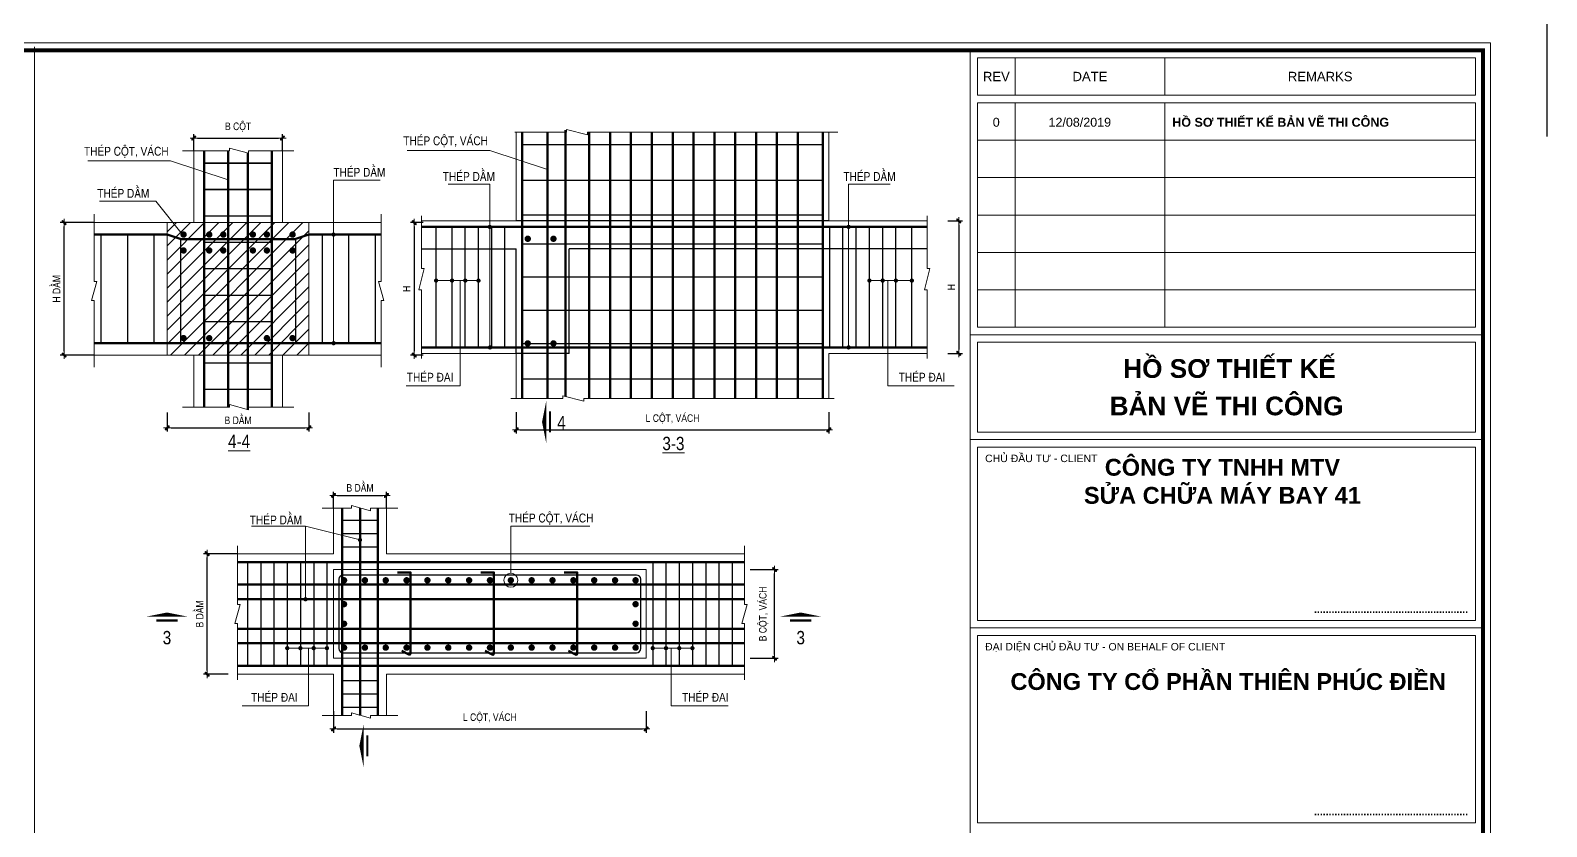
# Model space of a CAD drawing. Header units: millimetres. Extents: x -88960 to 836140, y 175458 to 320791.
# Drawn here: x 122836 to 163340, y 212420 to 233691 of the extents above; entities that cross this region are included whole.
import ezdxf
from ezdxf.enums import TextEntityAlignment as Align

# ---------------------------------------------------------------- set-up
doc = ezdxf.new("R2010")
doc.units = ezdxf.units.MM
doc.header["$LTSCALE"] = 1000
doc.linetypes.add('HIDDEN', pattern=[0.375, 0.25, -0.125])
doc.linetypes.add('HIDDENX2', pattern=[0.75, 0.5, -0.25])
doc.layers.get('0').update_dxf_attribs({"linetype": 'CONTINUOUS'})
doc.layers.get('DEFPOINTS').update_dxf_attribs({"linetype": 'CONTINUOUS'})
for name, color, linetype, lineweight in [('Ap0314_Kh', 253, 'CONTINUOUS', 15), ('CDAI', 6, 'CONTINUOUS', 25), ('CHUNHO', 1, 'CONTINUOUS', 13), ('CTHEP', 4, 'CONTINUOUS', 50), ('DBAO', 2, 'CONTINUOUS', 13), ('DBao1', 2, 'CONTINUOUS', 9), ('DGIONG', 4, 'CONTINUOUS', 13), ('DKHUAT', 252, 'HIDDENX2', 18), ('HATCH', 253, 'CONTINUOUS', 5), ('KTH', 154, 'CONTINUOUS', 15), ('STICK', 1, 'CONTINUOUS', 9), ('TEXT', 1, 'CONTINUOUS', 15)]:
    doc.layers.add(name, color=color, linetype=linetype, lineweight=lineweight)
doc.layers.add('CHG_XX_Khung ten$0$TKTC', color=1, linetype='CONTINUOUS')
doc.layers.add('HIDDEN', color=9, linetype='HIDDEN')
doc.styles.add('CHG_XX_Khung ten$0$A1 BORDER$0$ARIAL', font='arial.ttf')
doc.styles.add('CHG_XX_Khung ten$0$A1 BORDER$0$Title Block DD$0$ARIAL', font='arial.ttf')
doc.styles.add('CHG_XX_Khung ten$0$A1 BORDER$0$Title Block DD$0$Arial - Bold', font='arialbd.ttf', dxfattribs={"height": 2.5})
doc.styles.add('CHG_XX_Khung ten$0$arial', font='arial.ttf')
doc.styles.add('CHG_XX_Khung ten$0$Arial - Bold', font='arialbd.ttf')
doc.styles.add('CHG_XX_Khung ten$0$ArialB', font='arialbd.ttf')
doc.styles.add('Star-HelCon', font='VHELVCN_0.TTF')
doc.styles.add('TTP-HelCon', font='VHELVCN_0.TTF')
doc.dimstyles.new('Star-100', dxfattribs={"dimscale": 100, "dimtxt": 2, "dimasz": 1, "dimexe": 1, "dimexo": 0.0625, "dimgap": 0.09, "dimtad": 0, "dimtoh": 1, "dimdec": 4, "dimrnd": 1, "dimdsep": 46, "dimtxsty": 'Star-HelCon', "dimblk": 'Stick', "dimcen": 0.09, "dimdle": 1.5, "dimclrd": 256, "dimclre": 256, "dimclrt": 7, "dimadec": 0, "dimazin": 0, "dimtfac": 1, "dimtdec": 4, "dimtix": 1, "dimtmove": 0, "dimatfit": 3, "dimfxl": 0.18, "dimtvp": 1, "dimtolj": 1, "dimtzin": 0, "dimarcsym": 2})

# ---------------------------------------------------------------- blocks, each defined once
blk = doc.blocks.new('Stick')
at = {"layer": 'STICK'}
h = blk.add_hatch(color=256, dxfattribs=at)
edge = h.paths.add_edge_path()
edge.add_line((0.3, 0.5), (-0.5, -0.3))
edge.add_arc((-0.4, -0.4), 0.141, 135, 315)
edge.add_line((-0.3, -0.5), (0.5, 0.3))
edge.add_arc((0.4, 0.4), 0.141, 315, 495)
blk.add_line((1, 0), (-1, 0), dxfattribs=at)
blk.add_lwpolyline([(0.3, 0.5), (-0.5, -0.3, 1), (-0.3, -0.5), (0.5, 0.3, 1), (0.3, 0.5, 1)], format="xyb", dxfattribs=at)
blk = doc.blocks.new('*D721')
at = {"layer": 'DEFPOINTS', "color": 0, "transparency": 16777216}
for p in [(127559, 219712), (128366, 219712), (128127, 216491)]:
    blk.add_point(p, dxfattribs=at)
at = {"layer": 'KTH', "lineweight": -2, "transparency": 16777216}
for p, q in [((128360, 219712), (127459, 219712)), ((127559, 216591), (127559, 219612)), ((128121, 216491), (127459, 216491))]:
    blk.add_line(p, q, dxfattribs=at)
at = {"layer": 'KTH', "lineweight": -2, "transparency": 16777216, "xscale": 100, "yscale": 100, "zscale": 100}
for p, rotation in [((127559, 219712), 90), ((127559, 216491), 270)]:
    blk.add_blockref('Stick', p, dxfattribs=dict(at, rotation=rotation))
at = {"layer": 'KTH', "color": 7, "transparency": 16777216, "insert": (127359, 218102), "char_height": 200, "attachment_point": 5, "rotation": 90, "style": 'Star-HelCon'}
blk.add_mtext('\\A1;B DAÀM', dxfattribs=at)
blk = doc.blocks.new('*D722')
at = {"layer": 'DEFPOINTS', "color": 0, "transparency": 16777216}
for p in [(142055, 219286), (142716, 219286), (142055, 216918)]:
    blk.add_point(p, dxfattribs=at)
at = {"layer": 'KTH', "lineweight": -2, "transparency": 16777216}
for p, q in [((142062, 219286), (142816, 219286)), ((142716, 217018), (142716, 219186)), ((142062, 216918), (142816, 216918))]:
    blk.add_line(p, q, dxfattribs=at)
at = {"layer": 'KTH', "lineweight": -2, "transparency": 16777216, "xscale": 100, "yscale": 100, "zscale": 100}
for p, rotation in [((142716, 219286), 90), ((142716, 216918), 270)]:
    blk.add_blockref('Stick', p, dxfattribs=dict(at, rotation=rotation))
at = {"layer": 'KTH', "color": 7, "transparency": 16777216, "insert": (142426, 218102), "char_height": 200, "attachment_point": 5, "rotation": 90, "style": 'Star-HelCon'}
blk.add_mtext('\\A1;B COÄT, VAÙCH', dxfattribs=at)
blk = doc.blocks.new('*D723')
at = {"layer": 'DEFPOINTS', "color": 0, "transparency": 16777216}
for p in [(130935, 215512), (139285, 215512), (139285, 215030)]:
    blk.add_point(p, dxfattribs=at)
at = {"layer": 'KTH', "lineweight": -2, "transparency": 16777216}
for p, q in [((130935, 215506), (130935, 214930)), ((139285, 215506), (139285, 214930)), ((131035, 215030), (139185, 215030))]:
    blk.add_line(p, q, dxfattribs=at)
at = {"layer": 'KTH', "lineweight": -2, "transparency": 16777216, "xscale": 100, "yscale": 100, "zscale": 100, "rotation": 180}
blk.add_blockref('Stick', (130935, 215030), dxfattribs=at)
at = {"layer": 'KTH', "lineweight": -2, "transparency": 16777216, "xscale": 100, "yscale": 100, "zscale": 100}
blk.add_blockref('Stick', (139285, 215030), dxfattribs=at)
at = {"layer": 'KTH', "color": 7, "transparency": 16777216, "insert": (135110, 215320), "char_height": 200, "attachment_point": 5, "style": 'Star-HelCon'}
blk.add_mtext('\\A1;L COÄT, VAÙCH', dxfattribs=at)
blk = doc.blocks.new('*D724')
at = {"layer": 'DEFPOINTS', "color": 0, "transparency": 16777216}
for p in [(132349, 221268), (130935, 220931), (132349, 220931)]:
    blk.add_point(p, dxfattribs=at)
at = {"layer": 'KTH', "lineweight": -2, "transparency": 16777216}
for p, q in [((130935, 220938), (130935, 221368)), ((131035, 221268), (132249, 221268)), ((132349, 220938), (132349, 221368))]:
    blk.add_line(p, q, dxfattribs=at)
at = {"layer": 'KTH', "lineweight": -2, "transparency": 16777216, "xscale": 100, "yscale": 100, "zscale": 100, "rotation": 180}
blk.add_blockref('Stick', (130935, 221268), dxfattribs=at)
at = {"layer": 'KTH', "lineweight": -2, "transparency": 16777216, "xscale": 100, "yscale": 100, "zscale": 100}
blk.add_blockref('Stick', (132349, 221268), dxfattribs=at)
at = {"layer": 'KTH', "color": 7, "transparency": 16777216, "insert": (131642, 221469), "char_height": 200, "attachment_point": 5, "style": 'Star-HelCon'}
blk.add_mtext('\\A1;B DAÀM', dxfattribs=at)
blk = doc.blocks.new('*D725')
at = {"layer": 'DEFPOINTS', "color": 0, "transparency": 16777216}
for p in [(133336, 228554), (133089, 225018), (133336, 225018)]:
    blk.add_point(p, dxfattribs=at)
at = {"layer": 'KTH', "lineweight": -2, "transparency": 16777216}
for p, q in [((133330, 228554), (132989, 228554)), ((133089, 228454), (133089, 225118)), ((133330, 225018), (132989, 225018))]:
    blk.add_line(p, q, dxfattribs=at)
at = {"layer": 'KTH', "lineweight": -2, "transparency": 16777216, "xscale": 100, "yscale": 100, "zscale": 100}
for p, rotation in [((133089, 228554), 90), ((133089, 225018), 270)]:
    blk.add_blockref('Stick', p, dxfattribs=dict(at, rotation=rotation))
at = {"layer": 'KTH', "color": 7, "transparency": 16777216, "insert": (132889, 226786), "char_height": 200, "attachment_point": 5, "rotation": 90, "style": 'Star-HelCon'}
blk.add_mtext('\\A1;H', dxfattribs=at)
blk = doc.blocks.new('*D726')
at = {"layer": 'DEFPOINTS', "color": 0, "transparency": 16777216}
for p in [(147337, 228599), (147337, 225063), (147636, 225063)]:
    blk.add_point(p, dxfattribs=at)
at = {"layer": 'KTH', "lineweight": -2, "transparency": 16777216}
for p, q in [((147343, 228599), (147736, 228599)), ((147636, 228499), (147636, 225163)), ((147343, 225063), (147736, 225063))]:
    blk.add_line(p, q, dxfattribs=at)
at = {"layer": 'KTH', "lineweight": -2, "transparency": 16777216, "xscale": 100, "yscale": 100, "zscale": 100}
for p, rotation in [((147636, 228599), 90), ((147636, 225063), 270)]:
    blk.add_blockref('Stick', p, dxfattribs=dict(at, rotation=rotation))
at = {"layer": 'KTH', "color": 7, "transparency": 16777216, "insert": (147436, 226831), "char_height": 200, "attachment_point": 5, "rotation": 90, "style": 'Star-HelCon'}
blk.add_mtext('\\A1;H', dxfattribs=at)
blk = doc.blocks.new('DauCat1')
at = {"layer": 'DBao1'}
blk.add_lwpolyline([(0, -150, 0, 800, 0), (0, -70, 800, 800, 0)], format="xyseb", dxfattribs=at)
at = {"layer": 'DBao1', "const_width": 40}
blk.add_lwpolyline([(-200, 0), (200, 0)], dxfattribs=at)
blk = doc.blocks.new('*D746')
at = {"layer": 'DEFPOINTS', "color": 0, "transparency": 16777216}
for p in [(135815, 223501), (144165, 223501), (144165, 223019)]:
    blk.add_point(p, dxfattribs=at)
at = {"layer": 'KTH', "lineweight": -2, "transparency": 16777216}
for p, q in [((135815, 223495), (135815, 222919)), ((144165, 223495), (144165, 222919)), ((135915, 223019), (144065, 223019))]:
    blk.add_line(p, q, dxfattribs=at)
at = {"layer": 'KTH', "lineweight": -2, "transparency": 16777216, "xscale": 100, "yscale": 100, "zscale": 100, "rotation": 180}
blk.add_blockref('Stick', (135815, 223019), dxfattribs=at)
at = {"layer": 'KTH', "lineweight": -2, "transparency": 16777216, "xscale": 100, "yscale": 100, "zscale": 100}
blk.add_blockref('Stick', (144165, 223019), dxfattribs=at)
at = {"layer": 'KTH', "color": 7, "transparency": 16777216, "insert": (139990, 223308), "char_height": 200, "attachment_point": 5, "style": 'Star-HelCon'}
blk.add_mtext('\\A1;L COÄT, VAÙCH', dxfattribs=at)
blk = doc.blocks.new('*D750')
at = {"layer": 'DEFPOINTS', "color": 0, "transparency": 16777216}
for p in [(127201, 230476), (129569, 230814), (129569, 230476)]:
    blk.add_point(p, dxfattribs=at)
at = {"layer": 'KTH', "lineweight": -2, "transparency": 16777216}
for p, q in [((127201, 230483), (127201, 230914)), ((129569, 230483), (129569, 230914)), ((127301, 230814), (129469, 230814))]:
    blk.add_line(p, q, dxfattribs=at)
at = {"layer": 'KTH', "lineweight": -2, "transparency": 16777216, "xscale": 100, "yscale": 100, "zscale": 100, "rotation": 180}
blk.add_blockref('Stick', (127201, 230814), dxfattribs=at)
at = {"layer": 'KTH', "lineweight": -2, "transparency": 16777216, "xscale": 100, "yscale": 100, "zscale": 100}
blk.add_blockref('Stick', (129569, 230814), dxfattribs=at)
at = {"layer": 'KTH', "color": 7, "transparency": 16777216, "insert": (128385, 231103), "char_height": 200, "attachment_point": 5, "style": 'Star-HelCon'}
blk.add_mtext('\\A1;B COÄT', dxfattribs=at)
blk = doc.blocks.new('*D751')
at = {"layer": 'DEFPOINTS', "color": 0, "transparency": 16777216}
for p in [(123737, 228554), (124544, 228554), (124544, 225018)]:
    blk.add_point(p, dxfattribs=at)
at = {"layer": 'KTH', "lineweight": -2, "transparency": 16777216}
for p, q in [((124538, 228554), (123637, 228554)), ((123737, 225118), (123737, 228454)), ((124538, 225018), (123637, 225018))]:
    blk.add_line(p, q, dxfattribs=at)
at = {"layer": 'KTH', "lineweight": -2, "transparency": 16777216, "xscale": 100, "yscale": 100, "zscale": 100}
for p, rotation in [((123737, 228554), 90), ((123737, 225018), 270)]:
    blk.add_blockref('Stick', p, dxfattribs=dict(at, rotation=rotation))
at = {"layer": 'KTH', "color": 7, "transparency": 16777216, "insert": (123537, 226786), "char_height": 200, "attachment_point": 5, "rotation": 90, "style": 'Star-HelCon'}
blk.add_mtext('\\A1;H DAÀM', dxfattribs=at)
blk = doc.blocks.new('*D752')
at = {"layer": 'DEFPOINTS', "color": 0, "transparency": 16777216}
for p in [(126494, 223490), (130277, 223490), (130277, 223073)]:
    blk.add_point(p, dxfattribs=at)
at = {"layer": 'KTH', "lineweight": -2, "transparency": 16777216}
for p, q in [((126494, 223484), (126494, 222973)), ((130277, 223484), (130277, 222973)), ((126594, 223073), (130177, 223073))]:
    blk.add_line(p, q, dxfattribs=at)
at = {"layer": 'KTH', "lineweight": -2, "transparency": 16777216, "xscale": 100, "yscale": 100, "zscale": 100, "rotation": 180}
blk.add_blockref('Stick', (126494, 223073), dxfattribs=at)
at = {"layer": 'KTH', "lineweight": -2, "transparency": 16777216, "xscale": 100, "yscale": 100, "zscale": 100}
blk.add_blockref('Stick', (130277, 223073), dxfattribs=at)
at = {"layer": 'KTH', "color": 7, "transparency": 16777216, "insert": (128385, 223274), "char_height": 200, "attachment_point": 5, "style": 'Star-HelCon'}
blk.add_mtext('\\A1;B DAÀM', dxfattribs=at)
blk = doc.blocks.new('CHG_XX_Khung ten')
for p, q in [((687, 577), (687, 17)), ((687, 501), (824, 501)), ((687, 473), (824, 473)), ((687, 422.69), (824, 422.69))]:
    blk.add_line(p, q)
at = {"linetype": 'Continuous'}
for p, q in [((699, 575), (699, 565)), ((739, 575), (739, 565)), ((699, 563), (699, 503)), ((739, 563), (739, 503))]:
    blk.add_line(p, q, dxfattribs=at)
blk.add_lwpolyline([(15, 579), (826, 579), (826, 15), (15, 15)], close=True)
at = {"color": 4, "linetype": 'Continuous', "const_width": 1}
blk.add_lwpolyline([(17, 577), (824, 577), (824, 17), (17, 17)], close=True, dxfattribs=at)
at = {"linetype": 'Continuous'}
for points in [[(822, 565), (689, 565), (689, 575), (822, 575)], [(822, 553), (689, 553), (689, 563), (822, 563)], [(822, 543), (689, 543), (689, 553), (822, 553)], [(822, 533), (689, 533), (689, 543), (822, 543)], [(822, 523), (689, 523), (689, 533), (822, 533)], [(822, 513), (689, 513), (689, 523), (822, 523)], [(822, 503), (689, 503), (689, 513), (822, 513)], [(689, 499), (822, 499), (822, 475), (689, 475)]]:
    blk.add_lwpolyline(points, close=True, dxfattribs=at)
at = {"layer": 'DEFPOINTS', "color": 1, "ltscale": 2}
blk.add_lwpolyline([(800.94, 594), (841, 594), (841, 554)], dxfattribs=at)
for s, height, style, p in [('REV', 2.5, 'CHG_XX_Khung ten$0$A1 BORDER$0$ARIAL', (694, 570)), ('DATE', 2.5, 'CHG_XX_Khung ten$0$A1 BORDER$0$ARIAL', (719, 570)), ('REMARKS', 2.5, 'CHG_XX_Khung ten$0$A1 BORDER$0$ARIAL', (780.5, 570)), ('0', 2.39, 'CHG_XX_Khung ten$0$arial', (693.97, 557.78)), ('12/08/2019', 2.389, 'CHG_XX_Khung ten$0$arial', (716.29, 557.78))]:
    blk.add_text(s, height=height, dxfattribs=dict(style=style)).set_placement(p, align=Align.MIDDLE_CENTER)
for s, height, style, p in [('HỒ SƠ THIẾT KẾ BẢN VẼ THI CÔNG', 2.3887, 'CHG_XX_Khung ten$0$ArialB', (741, 557.78)), ('CHỦ ĐẦU TƯ - CLIENT', 2, 'CHG_XX_Khung ten$0$A1 BORDER$0$Title Block DD$0$ARIAL', (691, 468)), ('ĐẠI DIỆN CHỦ ĐẦU TƯ - ON BEHALF OF CLIENT ', 2, 'CHG_XX_Khung ten$0$A1 BORDER$0$Title Block DD$0$ARIAL', (691, 417.69))]:
    blk.add_text(s, height=height, dxfattribs=dict(style=style)).set_placement(p, align=Align.MIDDLE_LEFT)
at = {"style": 'CHG_XX_Khung ten$0$A1 BORDER$0$Title Block DD$0$Arial - Bold'}
for p in [(820, 427.69), (820, 373.62)]:
    blk.add_text('.....................................................', height=2, dxfattribs=at).set_placement(p, align=Align.MIDDLE_RIGHT)
at = {"layer": 'CHG_XX_Khung ten$0$TKTC', "style": 'CHG_XX_Khung ten$0$Arial - Bold'}
for s, p in [('HỒ SƠ THIẾT KẾ', (756.29, 492)), ('BẢN VẼ THI CÔNG', (755.5, 482))]:
    blk.add_text(s, height=5, dxfattribs=at).set_placement(p, align=Align.MIDDLE_CENTER)
at = {"ltscale": 10, "char_height": 4.5, "attachment_point": 2, "style": 'CHG_XX_Khung ten$0$A1 BORDER$0$Title Block DD$0$Arial - Bold', "bg_fill": 2}
for s, insert, width in [('CÔNG TY TNHH MTV\\PSỬA CHỮA MÁY BAY 41', (754.39, 467.87), 83.001), ('CÔNG TY CỔ PHẦN THIÊN PHÚC ĐIỀN', (755.91, 410.64), 121.2929)]:
    blk.add_mtext(s, dxfattribs=dict(at, insert=insert, width=width))
at = {"linetype": 'Continuous'}
for points in [[(689, 471), (822, 471), (822, 424.69), (689, 424.69)], [(689, 420.69), (822, 420.69), (822, 370.62), (689, 370.62)]]:
    blk.add_lwpolyline(points, close=True, dxfattribs=at)

msp = doc.modelspace()

# ---------------------------------------------------------------- hatches: boundary and pattern name
at = {"layer": 'HATCH'}
h = msp.add_hatch(dxfattribs=at)
h.set_pattern_fill('ANSI31', color=256, scale=2121.48, style=0)
h.set_pattern_definition([(45, (-403232.18, 151238.39), (-187.51411, 187.51411), [])])
h.paths.add_polyline_path([(126494.21808, 225018.1356), (127201.37808, 225018.1356), (129569.43356, 225018.1356), (130276.59356, 225018.1356), (130276.59356, 228553.9356), (129569.43356, 228553.9356), (127201.37808, 228553.9356), (126494.21808, 228553.9356)])

# ---------------------------------------------------------------- linework, layer by layer
at = {"layer": 'CDAI', "ltscale": 5}
for p, q in [((135973.58406, 230638.4188), (144007.22584, 230638.4188)), ((135973.58406, 229688.60697), (144007.22584, 229688.60697)), ((135973.58406, 228762.4714), (144007.22584, 228762.4714)), ((133674.77099, 225221.26571), (133674.77099, 228440.72851)), ((134101.0049, 225221.26571), (134101.0049, 228440.72851)), ((134454.317, 225221.26571), (134454.317, 228440.72851)), ((134807.6291, 225221.26571), (134807.6291, 228440.72851)), ((135160.9412, 225221.26571), (135160.9412, 228440.72851)), ((135514.2533, 225221.26571), (135514.2533, 228440.72851)), ((144190.2997, 225221.26571), (144190.2997, 228440.72851)), ((144543.6118, 225221.26571), (144543.6118, 228440.72851)), ((144896.9239, 225221.26571), (144896.9239, 228440.72851)), ((145250.236, 225221.26571), (145250.236, 228440.72851)), ((145603.5481, 225221.26571), (145603.5481, 228440.72851)), ((145956.86019, 225221.26571), (145956.86019, 228440.72851)), ((146383.09411, 225221.26571), (146383.09411, 228440.72851)), ((135973.58406, 227992.49649), (144007.22584, 227992.49649)), ((135973.58406, 227104.50917), (144007.22584, 227104.50917)), ((135973.58406, 226216.52184), (144007.22584, 226216.52184)), ((135973.58406, 225328.53452), (144007.22584, 225328.53452)), ((135973.58406, 224385.72875), (144007.22584, 224385.72875)), ((128636.58254, 219481.7309), (128636.58254, 216715.25737)), ((128990.16254, 219481.7309), (128990.16254, 216715.25737)), ((129343.74254, 219481.7309), (129343.74254, 216715.25737)), ((129697.32254, 219481.7309), (129697.32254, 216715.25737)), ((130050.90254, 219481.7309), (130050.90254, 216715.25737)), ((130404.48254, 219481.7309), (130404.48254, 216715.25737)), ((130758.06254, 219481.7309), (130758.06254, 216715.25737)), ((139461.62152, 219481.7309), (139461.62152, 216715.25737)), ((139815.20152, 219481.7309), (139815.20152, 216715.25737)), ((140168.78152, 219481.7309), (140168.78152, 216715.25737)), ((140522.36152, 219481.7309), (140522.36152, 216715.25737)), ((140875.94152, 219481.7309), (140875.94152, 216715.25737)), ((141229.52152, 219481.7309), (141229.52152, 216715.25737)), ((141583.10152, 219481.7309), (141583.10152, 216715.25737))]:
    msp.add_line(p, q, dxfattribs=at)
at = {"layer": 'CDAI'}
for p, q in [((129284.84733, 230145.0456), (127482.08186, 230145.0456)), ((127482.08186, 230145.0456), (129284.84733, 230145.0456)), ((129284.84733, 229437.8856), (127482.08186, 229437.8856)), ((127482.08186, 229437.8856), (129284.84733, 229437.8856)), ((129284.84733, 228730.7256), (127482.08186, 228730.7256)), ((124722.43563, 228235.7136), (124722.43563, 225336.3576)), ((125429.59563, 228235.7136), (125429.59563, 225336.3576)), ((126136.75563, 228235.7136), (126136.75563, 225336.3576)), ((126843.91563, 228118.7729), (126843.91563, 225336.3576)), ((129923.01356, 228117.47459), (129923.01356, 225336.3576)), ((130630.17356, 228235.7136), (130630.17356, 225336.3576)), ((131337.33356, 228235.7136), (131337.33356, 225336.3576)), ((132044.49356, 228235.7136), (132044.49356, 225336.3576)), ((129284.84733, 228023.5656), (127482.08186, 228023.5656)), ((129284.84733, 227316.4056), (127482.08186, 227316.4056)), ((129284.84733, 226609.2456), (127482.08186, 226609.2456)), ((129284.84733, 225902.0856), (127482.08186, 225902.0856)), ((129284.84733, 224803.04229), (127482.08186, 224803.04229)), ((129284.84733, 224095.88229), (127482.08186, 224095.88229)), ((132119.06571, 220595.78773), (131164.95938, 220595.78773)), ((132119.06571, 220242.20773), (131164.95938, 220242.20773)), ((132119.06571, 219888.62773), (131164.95938, 219888.62773)), ((139027.20834, 219141.64301), (131192.47572, 219141.64301)), ((131078.81334, 219027.98064), (131078.81334, 217175.17151)), ((139140.87072, 217175.17151), (139140.87072, 219027.98064)), ((131192.47572, 217061.50914), (139027.20834, 217061.50914)), ((132119.06571, 216314.52442), (131164.95938, 216314.52442)), ((132119.06571, 215960.94442), (131164.95938, 215960.94442)), ((132119.06571, 215607.36442), (131164.95938, 215607.36442))]:
    msp.add_line(p, q, dxfattribs=at)
for centre, start, end in [((131192.47572, 219027.98064), 90, 180), ((139027.20834, 219027.98064), 0, 90), ((131192.47572, 217175.17151), 180, 270), ((139027.20834, 217175.17151), 270, 0)]:
    msp.add_arc(centre, 113.66238, start, end, dxfattribs=at)
at = {"layer": 'CTHEP'}
for p, q in [((127482.08186, 230476.49625), (127482.08186, 223625.3116)), ((128124.11932, 230476.49625), (128124.11932, 223625.3116)), ((129284.84733, 230476.49625), (129284.84733, 223625.3116)), ((128646.69232, 230410.00538), (128646.69232, 223558.82073)), ((124553.87833, 228235.7136), (126494.21808, 228235.7136)), ((126494.21808, 228235.7136), (126866.64136, 228111.1733)), ((126866.64136, 228111.1733), (129904.17027, 228111.1733)), ((130276.59356, 228235.7136), (129904.17027, 228111.1733)), ((132194.10892, 228235.7136), (130276.59356, 228235.7136)), ((146795.52114, 228440.72851), (133284.63589, 228440.72851)), ((124553.87833, 225336.3576), (132203.61193, 225336.3576)), ((133284.63589, 225221.26571), (146795.52114, 225221.26571)), ((131164.95938, 220931.30475), (131164.95938, 215386.39175)), ((131642.01254, 220931.30475), (131642.01254, 215386.39175)), ((132119.06571, 220931.30475), (132119.06571, 215386.39175)), ((141914.95822, 219481.7309), (128366.06312, 219481.7309)), ((141914.95822, 218884.221), (128366.06312, 218884.221)), ((141914.95822, 218494.35207), (128366.06312, 218494.35207)), ((141914.95822, 217708.80008), (128366.06312, 217708.80008)), ((141914.95822, 217318.93115), (128366.06312, 217318.93115)), ((141914.95822, 216715.25737), (128366.06312, 216715.25737))]:
    msp.add_line(p, q, dxfattribs=at)
for points in [[(135973.58406, 230970.45349), (135973.58406, 223854.8667)], [(136652.99781, 230970.45349), (136652.99781, 223854.8667)], [(137127.50594, 231023.21574), (137127.50594, 223907.62896)], [(137766.75494, 230970.45349), (137766.75494, 223854.8667)], [(138323.63351, 230970.45349), (138323.63351, 223854.8667)], [(138880.51208, 230970.45349), (138880.51208, 223854.8667)], [(139437.39064, 230970.45349), (139437.39064, 223854.8667)], [(139994.26921, 230970.45349), (139994.26921, 223854.8667)], [(140551.14778, 230970.45349), (140551.14778, 223854.8667)], [(141108.02634, 230970.45349), (141108.02634, 223854.8667)], [(141664.90491, 230970.45349), (141664.90491, 223854.8667)], [(142221.78347, 230970.45349), (142221.78347, 223854.8667)], [(142778.66204, 230970.45349), (142778.66204, 223854.8667)], [(143335.54061, 230970.45349), (143335.54061, 223854.8667)], [(144007.22584, 230970.45349), (144007.22584, 223854.8667)]]:
    msp.add_lwpolyline(points, dxfattribs=at)
at = {"layer": 'CTHEP', "const_width": 85.24678}
for points in [[(126972.05868, 228235.7136, 1), (126886.8119, 228235.7136, 1)], [(127658.21928, 228235.7136, 1), (127572.9725, 228235.7136, 1)], [(127947.9819, 228235.7136, -1), (128033.22868, 228235.7136, -1)], [(128822.82974, 228235.7136, 1), (128737.58295, 228235.7136, 1)], [(129112.59235, 228235.7136, -1), (129197.83913, 228235.7136, -1)], [(129798.75296, 228235.7136, -1), (129883.99974, 228235.7136, -1)], [(136165.64675, 228123.88126, 1), (136080.39996, 228123.88126, 1)], [(136851.80735, 228123.88126, 1), (136766.56057, 228123.88126, 1)], [(126972.05868, 227811.4176, 1), (126886.8119, 227811.4176, 1)], [(127658.21928, 227811.4176, 1), (127572.9725, 227811.4176, 1)], [(127947.9819, 227811.4176, -1), (128033.22868, 227811.4176, -1)], [(128822.82974, 227811.4176, 1), (128737.58295, 227811.4176, 1)], [(129112.59235, 227811.4176, -1), (129197.83913, 227811.4176, -1)], [(129798.75296, 227811.4176, -1), (129883.99974, 227811.4176, -1)], [(126972.05868, 225468.67369, -1), (126886.8119, 225468.67369, -1)], [(127658.21928, 225468.67369, -1), (127572.9725, 225468.67369, -1)], [(129112.59235, 225468.67369, 1), (129197.83913, 225468.67369, 1)], [(129798.75296, 225468.67369, 1), (129883.99974, 225468.67369, 1)], [(136165.64675, 225328.53452, 1), (136080.39996, 225328.53452, 1)], [(136851.80735, 225328.53452, 1), (136766.56057, 225328.53452, 1)], [(131258.17972, 219001.01758, 1), (131172.93294, 219001.01758, 1)], [(131815.05829, 219001.01758, 1), (131729.8115, 219001.01758, 1)], [(132371.93685, 219001.01758, 1), (132286.69007, 219001.01758, 1)], [(132928.81542, 219001.01758, 1), (132843.56864, 219001.01758, 1)], [(133485.69399, 219001.01758, 1), (133400.4472, 219001.01758, 1)], [(134042.57255, 219001.01758, 1), (133957.32577, 219001.01758, 1)], [(134599.45112, 219001.01758, 1), (134514.20434, 219001.01758, 1)], [(135156.32968, 219001.01758, 1), (135071.0829, 219001.01758, 1)], [(135713.20825, 219001.01758, 1), (135627.96147, 219001.01758, 1)], [(136270.08682, 219001.01758, 1), (136184.84003, 219001.01758, 1)], [(136826.96538, 219001.01758, 1), (136741.7186, 219001.01758, 1)], [(137383.84395, 219001.01758, 1), (137298.59717, 219001.01758, 1)], [(137940.72252, 219001.01758, 1), (137855.47573, 219001.01758, 1)], [(138497.60108, 219001.01758, 1), (138412.3543, 219001.01758, 1)], [(138961.50434, 219001.01758, -1), (139046.75113, 219001.01758, -1)], [(131258.17972, 218362.86257, 1), (131172.93294, 218362.86257, 1)], [(138961.50434, 218362.86257, -1), (139046.75113, 218362.86257, -1)], [(131258.17972, 217840.28958, -1), (131172.93294, 217840.28958, -1)], [(138961.50434, 217840.28958, 1), (139046.75113, 217840.28958, 1)], [(131258.17972, 217202.13457, -1), (131172.93294, 217202.13457, -1)], [(131815.05829, 217202.13457, -1), (131729.8115, 217202.13457, -1)], [(132371.93685, 217202.13457, -1), (132286.69007, 217202.13457, -1)], [(132928.81542, 217202.13457, -1), (132843.56864, 217202.13457, -1)], [(133485.69399, 217202.13457, -1), (133400.4472, 217202.13457, -1)], [(134042.57255, 217202.13457, -1), (133957.32577, 217202.13457, -1)], [(134599.45112, 217202.13457, -1), (134514.20434, 217202.13457, -1)], [(135156.32968, 217202.13457, -1), (135071.0829, 217202.13457, -1)], [(135713.20825, 217202.13457, -1), (135627.96147, 217202.13457, -1)], [(136270.08682, 217202.13457, -1), (136184.84003, 217202.13457, -1)], [(136826.96538, 217202.13457, -1), (136741.7186, 217202.13457, -1)], [(137383.84395, 217202.13457, -1), (137298.59717, 217202.13457, -1)], [(137940.72252, 217202.13457, -1), (137855.47573, 217202.13457, -1)], [(138497.60108, 217202.13457, -1), (138412.3543, 217202.13457, -1)], [(138961.50434, 217202.13457, 1), (139046.75113, 217202.13457, 1)]]:
    msp.add_lwpolyline(points, format="xyb", close=True, dxfattribs=at)
at = {"layer": 'CTHEP'}
for points in [[(132755.7944, 217117.28596), (132945.96498, 217018.80813, 0.6250265827), (132992.24769, 217041.36876), (132992.24769, 219210.91094), (132640.56006, 219210.91094)], [(134983.30867, 217117.28596), (135173.47924, 217018.80813, 0.6250265827), (135219.76196, 217041.36876), (135219.76196, 219210.91094), (134868.07433, 219210.91094)], [(137210.82293, 217117.28596), (137400.99351, 217018.80813, 0.6250265827), (137447.27622, 217041.36876), (137447.27622, 219210.91094), (137095.58859, 219210.91094)]]:
    msp.add_lwpolyline(points, format="xyb", dxfattribs=at)
at = {"layer": 'DBAO'}
for p, q in [((122943.24214, 233251.52131), (122943.24214, 192909.49859)), ((127201.37808, 230476.49625), (127201.37808, 228553.9356)), ((129569.43356, 230476.49625), (129569.43356, 228553.9356)), ((124544.37532, 228553.9356), (126494.21808, 228553.9356)), ((127201.37808, 228553.9356), (126494.21808, 228553.9356)), ((129569.43356, 228553.9356), (130276.59356, 228553.9356)), ((132203.61193, 228553.9356), (130276.59356, 228553.9356)), ((135815.41546, 228598.89711), (133284.63589, 228598.89711)), ((144165.39444, 228598.89711), (146795.52114, 228598.89711)), ((127201.37808, 225018.1356), (124544.37532, 225018.1356)), ((127201.37808, 225018.1356), (127201.37808, 223625.3116)), ((129569.43356, 225018.1356), (129569.43356, 223625.3116)), ((129569.43356, 225018.1356), (132203.61193, 225018.1356)), ((135815.41546, 225063.09711), (133284.63589, 225063.09711)), ((144165.39444, 225063.09711), (146795.52114, 225063.09711)), ((130934.85254, 220931.30475), (130934.85254, 219711.83773)), ((132349.17254, 220931.30475), (132349.17254, 219711.83773)), ((130934.85254, 216491.31442), (128366.06312, 216491.31442)), ((130934.85254, 216491.31442), (130934.85254, 215386.39175)), ((141914.95822, 216491.31442), (132349.17254, 216491.31442)), ((132349.17254, 216491.31442), (132349.17254, 215386.39175))]:
    msp.add_line(p, q, dxfattribs=at)
for points in [[(144408.63994, 230970.45349), (137723.23245, 230970.45349), (137723.23245, 230899.73749), (137157.50445, 231041.16949), (137157.50445, 230970.45349), (135775.79696, 230970.45349)], [(135815.41546, 228598.89711), (135815.41546, 228598.89711), (135815.41546, 230970.45349)], [(144165.39444, 228598.89711), (144165.39444, 230970.45349)], [(126896.83832, 230476.49625), (128156.58861, 230476.49625), (128156.58861, 230547.21225), (128661.78449, 230405.78025), (128661.78449, 230476.49625), (129871.12288, 230476.49625)], [(124544.37532, 224694.15111), (124544.37532, 226475.10628), (124473.65932, 226475.10628), (124615.09132, 226980.30216), (124544.37532, 226980.30216), (124544.37532, 228783.23493)], [(132203.61193, 224694.15111), (132203.61193, 226475.10628), (132274.32793, 226475.10628), (132132.89593, 226980.30216), (132203.61193, 226980.30216), (132203.61193, 228783.23493)], [(133284.63589, 228740.32911), (133284.63589, 227329.10394), (133355.35189, 227329.10394), (133213.91989, 226763.37594), (133284.63589, 226763.37594), (133284.63589, 224921.66511)], [(146795.52114, 228740.32911), (146795.52114, 227329.10394), (146866.23714, 227329.10394), (146724.80514, 226763.37594), (146795.52114, 226763.37594), (146795.52114, 224921.66511)], [(135815.41546, 225063.09711), (135815.41546, 223854.8667)], [(144165.39444, 225063.09711), (144165.39444, 223854.8667)], [(126896.83832, 223625.3116), (128156.58861, 223625.3116), (128156.58861, 223696.0276), (128661.78449, 223554.5956), (128661.78449, 223625.3116), (129871.12288, 223625.3116)], [(144306.82644, 223854.8667), (137621.41895, 223854.8667), (137621.41895, 223784.1507), (137055.69095, 223925.5827), (137055.69095, 223854.8667), (135673.98346, 223854.8667)], [(130630.31279, 220931.30475), (131414.40278, 220931.30475), (131414.40278, 221002.02075), (131919.59867, 220860.58875), (131919.59867, 220931.30475), (132650.86186, 220931.30475)], [(128366.06312, 219922.35401), (128366.06312, 218354.17402), (128436.77912, 218354.17402), (128295.34712, 217848.97813), (128366.06312, 217848.97813), (128366.06312, 216342.25142)], [(130934.85254, 219711.83773), (128366.06312, 219711.83773)], [(141914.95822, 219711.83773), (132349.17254, 219711.83773)], [(141914.95822, 219922.35401), (141914.95822, 218354.17402), (141985.67422, 218354.17402), (141844.24222, 217848.97813), (141914.95822, 217848.97813), (141914.95822, 216342.25142)], [(130630.31279, 215386.39175), (131414.40278, 215386.39175), (131414.40278, 215457.10775), (131919.59867, 215315.67575), (131919.59867, 215386.39175), (132650.86186, 215386.39175)]]:
    msp.add_lwpolyline(points, dxfattribs=at)
at = {"layer": 'DBAO', "linetype": 'HIDDEN', "ltscale": 2000}
msp.add_lwpolyline([(139284.83152, 216917.54833), (139284.83152, 219285.60382), (130934.85254, 219285.60382), (130934.85254, 216917.54833), (139284.83152, 216917.54833)], dxfattribs=at)
at = {"layer": 'DGIONG', "linetype": 'ByBlock'}
for p, q in [((132898.76577, 230481.66436), (135107.56715, 230481.66436)), ((124369.88728, 230201.82775), (126578.68866, 230201.82775)), ((132177.1406, 229692.00515), (130935.8331, 229692.00515)), ((133997.67741, 229578.79805), (135107.56715, 229578.79805)), ((145803.83919, 229578.79805), (144693.94945, 229578.79805)), ((124683.05695, 229128.41024), (126186.76147, 229128.41024))]:
    msp.add_line(p, q, dxfattribs=at)
at = {"layer": 'DGIONG'}
for p, q in [((135107.56715, 230481.66436), (136652.99781, 229973.33324)), ((126578.68866, 230201.82775), (128124.11932, 229693.49662)), ((130935.8331, 229692.00515), (130935.8331, 225316.71306)), ((135107.56715, 229578.79805), (135107.56715, 225203.50597)), ((144693.94945, 229578.79805), (144693.94945, 225203.50597)), ((126186.76147, 229128.41024), (126929.43529, 228206.36694)), ((133674.77099, 227007.16254), (134807.6291, 227007.16254)), ((146383.09411, 227007.16254), (145250.236, 227007.16254)), ((130185.28721, 220446.49235), (130185.28721, 218494.35207)), ((130185.28721, 220446.49235), (131642.01254, 220078.34281)), ((135671.6263, 220446.49235), (135671.6263, 219187.43288)), ((129697.32254, 217187.94081), (130757.79464, 217187.94081)), ((140522.36152, 217187.94081), (139461.88942, 217187.94081))]:
    msp.add_line(p, q, dxfattribs=at)
at = {"layer": 'DGIONG', "const_width": 56.5728}
for points in [[(135079.28075, 228440.72851, 1), (135135.85355, 228440.72851, 1)], [(144665.66305, 228440.72851, 1), (144722.23585, 228440.72851, 1)], [(130907.5467, 228235.7136, 1), (130964.1195, 228235.7136, 1)], [(133703.05739, 227007.16254, -1), (133646.48459, 227007.16254, -1)], [(134129.2913, 227007.16254, -1), (134072.7185, 227007.16254, -1)], [(134482.6034, 227007.16254, -1), (134426.0306, 227007.16254, -1)], [(134835.9155, 227007.16254, -1), (134779.3427, 227007.16254, -1)], [(145221.9496, 227007.16254, 1), (145278.5224, 227007.16254, 1)], [(145575.2617, 227007.16254, 1), (145631.8345, 227007.16254, 1)], [(145928.57379, 227007.16254, 1), (145985.14659, 227007.16254, 1)], [(146354.80771, 227007.16254, 1), (146411.38051, 227007.16254, 1)], [(130907.5467, 225334.4728, 1), (130964.1195, 225334.4728, 1)], [(135085.96437, 225221.26571, 1), (135142.53717, 225221.26571, 1)], [(144665.66305, 225221.26571, 1), (144722.23585, 225221.26571, 1)], [(131613.72614, 220078.34281, 1), (131670.29894, 220078.34281, 1)], [(130157.00081, 218494.35207, 1), (130213.57361, 218494.35207, 1)], [(129725.60894, 217187.94081, -1), (129669.03614, 217187.94081, -1)], [(130079.45684, 217187.94081, -1), (130022.88404, 217187.94081, -1)], [(130432.76894, 217187.94081, -1), (130376.19614, 217187.94081, -1)], [(130786.08104, 217187.94081, -1), (130729.50824, 217187.94081, -1)], [(139433.33512, 217187.94081, 1), (139489.90792, 217187.94081, 1)], [(139786.91512, 217187.94081, 1), (139843.48792, 217187.94081, 1)], [(140140.22722, 217187.94081, 1), (140196.80002, 217187.94081, 1)], [(140494.07512, 217187.94081, 1), (140550.64792, 217187.94081, 1)]]:
    msp.add_lwpolyline(points, format="xyb", close=True, dxfattribs=at)
at = {"layer": 'DGIONG', "linetype": 'ByBlock'}
for points in [[(132871.26621, 224193.94397), (134314.12186, 224193.94397), (134314.12186, 227007.16254)], [(147509.35729, 224193.94397), (145743.74324, 224193.94397), (145743.74324, 227007.16254)], [(128744.70841, 220446.49235), (130185.28721, 220446.49235)], [(137777.29964, 220446.49235), (135671.6263, 220446.49235)], [(128498.67334, 215643.87194), (130264.2874, 215643.87194), (130264.2874, 217187.94081)], [(141480.35186, 215643.87194), (139955.39666, 215643.87194), (139955.39666, 217187.94081)]]:
    msp.add_lwpolyline(points, dxfattribs=at)
at = {"layer": 'DGIONG'}
msp.add_circle((135671.6263, 219001.01758), 186.4153, dxfattribs=at)
at = {"layer": 'DKHUAT', "ltscale": 1000}
for p, q in [((126494.21808, 228553.9356), (126494.21808, 225018.1356)), ((127201.37808, 228553.9356), (129569.43356, 228553.9356)), ((130276.59356, 228553.9356), (130276.59356, 225018.1356)), ((129569.43356, 225018.1356), (127201.37808, 225018.1356))]:
    msp.add_line(p, q, dxfattribs=at)
at = {"layer": 'HIDDEN', "ltscale": 1000}
for p, q in [((144165.39444, 228598.89711), (135815.41546, 228598.89711)), ((133284.63589, 227851.11819), (135815.41546, 227851.11819)), ((135815.41546, 225063.09711), (135815.41546, 227851.11819)), ((146795.52114, 227851.11819), (137229.73546, 227851.11819)), ((137229.73546, 225063.09711), (137229.73546, 227851.11819)), ((137229.73546, 225063.09711), (135815.41546, 225063.09711))]:
    msp.add_line(p, q, dxfattribs=at)

# ---------------------------------------------------------------- block references
at = {"layer": 'HATCH', "xscale": -1.41432, "yscale": 1.41432, "zscale": 1.41432}
for p, rotation in [((136716.6344, 223231.62498), 270), ((126485.90599, 217928.08185), 180), ((143413.09427, 217928.08185), 180), ((131836.07149, 214578.0011), 270)]:
    msp.add_blockref('DauCat1', p, dxfattribs=dict(at, rotation=rotation))

# ---------------------------------------------------------------- texts
at = {"layer": 'CHUNHO', "style": 'Star-HelCon'}
for s, p in [('THEÙP COÄT, VAÙCH', (133928.13724, 230742.40319)), ('THEÙP COÄT, VAÙCH', (125399.25875, 230462.56657)), ('THEÙP DAÀM', (131624.76967, 229952.74397)), ('THEÙP DAÀM', (134550.04834, 229839.53688)), ('THEÙP DAÀM', (145251.46826, 229839.53688)), ('THEÙP DAÀM', (125319.98447, 229389.14906)), ('THEÙP ÑAI', (133515.47147, 224455.8055)), ('THEÙP ÑAI', (146653.50292, 224455.8055)), ('THEÙP DAÀM', (129395.07243, 220665.85853)), ('THEÙP COÄT, VAÙCH', (136744.64039, 220665.85853)), ('THEÙP ÑAI', (129354.52771, 215905.73347)), ('THEÙP ÑAI', (140865.15635, 215905.73347))]:
    msp.add_text(s, height=235.72, dxfattribs=at).set_placement(p, align=Align.MIDDLE)
at = {"layer": 'TEXT', "style": 'TTP-HelCon'}
for s, p in [('4', (137023.65451, 223036.22554)), ('3', (126485.90599, 217291.63785)), ('3', (143413.09427, 217291.63785))]:
    msp.add_text(s, height=355.79387, dxfattribs=at).set_placement(p, align=Align.CENTER)
for s, p in [('%%U4-4', (128410.56698, 222710.06081)), ('%%U3-3', (140013.754, 222655.39805))]:
    msp.add_text(s, height=355.79387, dxfattribs=at).set_placement(p, align=Align.MIDDLE)

# ---------------------------------------------------------------- dimensions: what is measured, and where the dimension line sits
at = {"layer": 'KTH'}
for p1, p2, distance, text, picture, middle in [((127201.37808, 230476.49625), (129569.43356, 230476.49625), 337.19396, 'B COÄT', '*D750', (128385.40582, 231103.29021)), ((126494.21808, 223489.87529), (130276.59356, 223489.87529), -416.56921, 'B DAÀM', '*D752', (128385.40582, 223273.57275)), ((130934.85254, 220931.30475), (132349.17254, 220931.30475), 337.19396, 'B DAÀM', '*D724', (131642.01254, 221468.76538))]:
    dim = msp.add_aligned_dim(p1=p1, p2=p2, distance=distance, text=text, dimstyle='Star-100', dxfattribs=at)
    dim.commit()
    dim.dimension.update_dxf_attribs({"geometry": picture, "text_midpoint": middle})
for base, p1, p2, angle, text, picture, middle in [((123737.18962, 228553.9356), (124544.37532, 225018.1356), (124544.37532, 228553.9356), 270, 'H DAÀM', '*D751', (123536.92296, 226786.0356)), ((133089.15801, 225018.1356), (133336.07102, 228553.9356), (133336.07102, 225018.1356), 90, 'H', '*D725', (132889.15801, 226786.0356)), ((147636.23156, 225063.09711), (147336.58563, 228598.89711), (147336.58563, 225063.09711), 90, 'H', '*D726', (147436.23156, 226830.99711)), ((127558.87742, 219711.83773), (128127.18931, 216491.31442), (128366.06312, 219711.83773), 270, 'B DAÀM', '*D721', (127358.61075, 218101.57607)), ((142715.63421, 219285.60382), (142055.35895, 216917.54833), (142055.35895, 219285.60382), 270, 'B COÄT, VAÙCH', '*D722', (142426.03421, 218101.57607))]:
    dim = msp.add_linear_dim(base=base, p1=p1, p2=p2, angle=angle, text=text, dimstyle='Star-100', dxfattribs=at)
    dim.commit()
    dim.dimension.update_dxf_attribs({"geometry": picture, "text_midpoint": middle})
for base, p1, p2, picture, middle in [((144165.39444, 223018.64333), (135815.41546, 223501.08049), (144165.39444, 223501.08049), '*D746', (139990.40495, 223308.24333)), ((139284.83152, 215029.99795), (130934.85254, 215512.43512), (139284.83152, 215512.43512), '*D723', (135109.84203, 215319.59795))]:
    dim = msp.add_linear_dim(base=base, p1=p1, p2=p2, text='L COÄT, VAÙCH', dimstyle='Star-100', dxfattribs=at)
    dim.commit()
    dim.dimension.update_dxf_attribs({"geometry": picture, "text_midpoint": middle})

# ---------------------------------------------------------------- next in the draw order: block references
at = {"layer": 'Ap0314_Kh', "xscale": 100, "yscale": 100, "zscale": 100}
msp.add_blockref('CHG_XX_Khung ten', (79240.15724, 175457.91904), dxfattribs=at)

doc.saveas('drawing.dxf')
